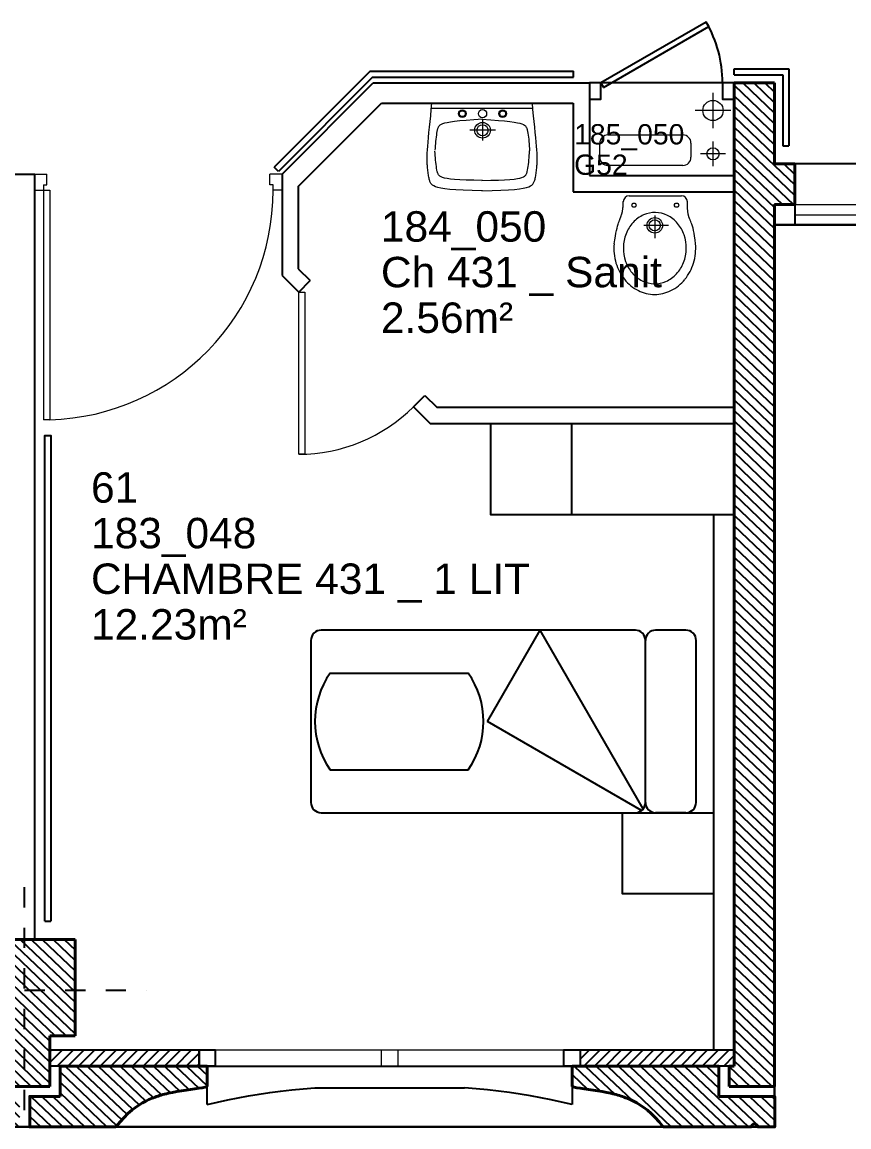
# Model space of a CAD drawing. Header units: metres. Extents: x -8 to 211, y -5 to 116.
# Drawn here: x 181.69 to 185.77, y 45.27 to 50.72 of the extents above; entities that cross this region are included whole.
import ezdxf

# ---------------------------------------------------------------- set-up
doc = ezdxf.new("R2010")
doc.units = ezdxf.units.M
doc.header["$LTSCALE"] = 0.6
doc.header["$MEASUREMENT"] = 0
doc.linetypes.add('CACHÉ', pattern=[0.25, 0.125, -0.125])
doc.linetypes.add('CONTINU', pattern=[0])
doc.layers.get('0').update_dxf_attribs({"linetype": 'CONTINUOUS'})
for name, color, linetype in [('001axes', 1, 'CONTINUOUS'), ('009 main courante', 181, 'CONTINUOUS'), ('400 Lits', 150, 'CONTINUOUS'), ('A_AGENC', 204, 'CONTINUOUS'), ('A_EQMP', 142, 'CONTINUOUS'), ('A_Etiqu_Gaine', 8, 'CONTINUOUS'), ('A_Etiqu_Gaine_ancien', 8, 'CONTINUOUS'), ('A_Etiqu_Gaine_code', 8, 'CONTINUOUS'), ('A_Etiqu_Local', 8, 'CONTINUOUS'), ('A_Etiqu_Local_ancien', 8, 'CONTINUOUS'), ('A_HACH_CLOIS', 7, 'CONTINU'), ('A_HACH_STRUC', 7, 'CONTINUOUS'), ('A_MUR_CLOIS', 8, 'CONTINU'), ('A_MURS_ALÈG', 7, 'CONTINU')]:
    doc.layers.add(name, color=color, linetype=linetype)
for name, color, linetype, lineweight in [('A_CHASS', 4, 'CONTINU', 0), ('A_MURS_STRU', 7, 'CONTINU', 40), ('A_PORTE', 8, 'CONTINU', 0), ('A_SANI', 5, 'CONTINU', 0), ('CONTOUR', 54, 'CONTINUOUS', 30)]:
    doc.layers.add(name, color=color, linetype=linetype, lineweight=lineweight)
doc.styles.add('Attribut', font='arial.ttf')

# ---------------------------------------------------------------- blocks, each defined once
blk = doc.blocks.new('A_Etiqu_Local')
at = {"style": 'Attribut', "flags": 1}
for tag, p in [('CODE_HOPITAL', (-0.4463, 1.632)), ('CODE_SITE', (-0.4463, 1.407)), ('CODE_BATIMENT', (-0.4463, 1.182)), ('CODE_SECTEUR', (-0.4463, 0.957)), ('CODE_ETAGE', (-0.4463, 0.732)), ('NOM_NORMALISE', (-0.4463, -0.843)), ('SECTEUR_ACTIVITE', (-0.4463, -1.068)), ('SOUS_SECTEUR_ACTIVITE', (-0.4463, -1.293)), ('VOLUME', (-0.4463, -1.518)), ('SERVICE', (-0.4463, -1.743)), ('CODE_UG', (-0.4463, -1.968)), ('CODE_UA', (-0.4463, -2.193)), ('CODE_POLE', (-0.4463, -2.418)), ('OCCUPANT_EXTERNE', (-0.4463, -2.643)), ('DISPONIBILITE', (-0.4463, -2.868)), ('ACCES_HANDICAPES', (-0.4463, -3.093)), ('NATURE_SOL', (-0.4463, -3.318)), ('RISQUE_LABORATOIRE', (-0.4463, -3.543)), ('AMIANTE', (-0.4463, -3.768))]:
    blk.add_attdef(tag, p, '', height=0.15, dxfattribs=at)
at = {"layer": 'A_Etiqu_Local', "style": 'Attribut'}
for tag, p in [('CODE_PIECE', (-0.4463, 0.282)), ('NOM_USAGE', (-0.4463, 0.057)), ('SURFACE', (-0.4463, -0.168))]:
    blk.add_attdef(tag, p, '', height=0.15, dxfattribs=at)
at = {"layer": 'A_Etiqu_Local_ancien', "style": 'Attribut'}
blk.add_attdef('CODE_PIECE_ANCIEN', (-0.4463, 0.507), '', height=0.15, dxfattribs=at)
blk = doc.blocks.new('A_Etiqu_Gaine')
at = {"style": 'Attribut', "flags": 1}
for tag, p in [('CODE_HOPITAL', (-0.4323, 0.8651)), ('CODE_SITE', (-0.4323, 0.7151)), ('CODE_BATIMENT', (-0.4323, 0.5651)), ('CODE_SECTEUR', (-0.4323, 0.4151)), ('CODE_ETAGE', (-0.4323, 0.2651)), ('NOM_NORMALISE', (-0.4323, -0.3349)), ('SECTEUR_ACTIVITE', (-0.4323, -0.4849)), ('SOUS_SECTEUR_ACTIVITE', (-0.4323, -0.6349)), ('SURFACE', (-0.4323, -0.7849)), ('CODE_UG', (-0.4323, -0.9349)), ('CODE_POLE', (-0.4323, -1.0849)), ('AMIANTE', (-0.4323, -1.2349))]:
    blk.add_attdef(tag, p, '', height=0.1, dxfattribs=at)
at = {"layer": 'A_Etiqu_Gaine', "style": 'Attribut'}
blk.add_attdef('NOM_USAGE', (-0.4323, -0.1849), '', height=0.1, dxfattribs=at)
at = {"layer": 'A_Etiqu_Gaine_ancien', "style": 'Attribut'}
blk.add_attdef('CODE_PIECE_ANCIEN', (-0.4323, 0.1151), '', height=0.1, dxfattribs=at)
at = {"layer": 'A_Etiqu_Gaine_code', "style": 'Attribut'}
blk.add_attdef('CODE_PIECE', (-0.4323, -0.0349), '', height=0.1, dxfattribs=at)

msp = doc.modelspace()

# ---------------------------------------------------------------- hatches: boundary and pattern name
at = {"layer": 'A_HACH_CLOIS'}
h = msp.add_hatch(dxfattribs=at)
h.set_pattern_fill('ANSI31', color=8, scale=0.3, style=0)
h.set_pattern_definition([(45, (173.640193, 45.57118), (-0.0265165, 0.0265165), [])])
h.paths.add_polyline_path([(174.3753, 45.6512), (173.6402, 45.6512), (173.6402, 45.5712), (174.3753, 45.5712)])
h.paths.add_polyline_path([(175.3602, 45.6512), (174.6251, 45.6512), (174.6251, 45.5712), (175.3602, 45.5712)])
h.paths.add_polyline_path([(178.0502, 45.6512), (177.2402, 45.6512), (177.2402, 45.5712), (178.0502, 45.5712)])
h.paths.add_polyline_path([(178.9602, 45.6512), (178.1502, 45.6512), (178.1502, 45.5712), (178.225, 45.5712), (178.9602, 45.5712)])
h.paths.add_polyline_path([(181.5754, 45.6512), (180.8402, 45.6512), (180.8402, 45.5712), (181.5754, 45.5712)])
h.paths.add_polyline_path([(182.5602, 45.6512), (181.825, 45.6512), (181.825, 45.5712), (182.5602, 45.5712)])
h.paths.add_polyline_path([(185.1999, 45.6512), (184.4402, 45.6512), (184.4402, 45.5712), (185.1999, 45.5712)])
at = {"layer": 'A_HACH_STRUC', "linetype": 'Continuous'}
h = msp.add_hatch(dxfattribs=at)
h.set_pattern_fill('ANSI31', color=8, scale=0.3, angle=-88.5553, style=0)
h.set_pattern_definition([(316.4447, (184.400187, 45.27117), (0.02583954, 0.0271766), [])])
h.paths.add_polyline_path([(185.3999, 49.8211), (185.4999, 49.8211), (185.4999, 50.0211), (185.3999, 50.0211), (185.3999, 50.4211), (185.1999, 50.4211), (185.1999, 48.8211), (185.1999, 45.6512), (185.2002, 45.6512), (185.2002, 45.5712), (185.1749, 45.5712), (185.1749, 45.4712), (185.3999, 45.4712)])
h.paths.add_polyline_path([(185.4002, 45.4212), (185.1253, 45.4212), (185.1253, 45.5712), (184.4402, 45.5712), (184.4002, 45.5712), (184.4002, 45.4683), (184.4101, 45.4665), (184.424, 45.4643), (184.4409, 45.4617), (184.4603, 45.4589), (184.4816, 45.4557), (184.5039, 45.4524), (184.5268, 45.4488), (184.5494, 45.445), (184.5712, 45.441), (184.5915, 45.4369), (184.6008, 45.4348), (184.6097, 45.4327), (184.6182, 45.4305), (184.6264, 45.4282), (184.6343, 45.4258), (184.6419, 45.4233), (184.6494, 45.4208), (184.6569, 45.418), (184.6688, 45.4135), (184.6872, 45.4056), (184.7032, 45.3981), (184.7196, 45.3893), (184.7366, 45.3791), (184.7541, 45.3671), (184.7722, 45.353), (184.7909, 45.3367), (184.8101, 45.3178), (184.8298, 45.296), (184.8502, 45.2712), (185.2852, 45.2712, -1), (185.3152, 45.2712), (185.4002, 45.2712)])
h = msp.add_hatch(dxfattribs=at)
h.set_pattern_fill('ANSI31', color=8, scale=0.3, angle=-88.5553, style=0)
h.set_pattern_definition([(316.4447, (180.80019, 45.27117), (0.02583954, 0.0271766), [])])
h.paths.add_polyline_path([(181.825, 45.7212), (181.9499, 45.7212), (181.9499, 46.1962), (181.6498, 46.1962), (181.4499, 46.1962), (181.4499, 45.7212), (181.5754, 45.7212), (181.5754, 45.4712), (181.825, 45.4712)])
h.paths.add_polyline_path([(181.6752, 45.4212), (181.5253, 45.4212), (181.5253, 45.5712), (180.8402, 45.5712), (180.8002, 45.5712), (180.8002, 45.4683), (180.8101, 45.4665), (180.824, 45.4643), (180.8409, 45.4617), (180.8603, 45.4589), (180.8816, 45.4557), (180.9039, 45.4524), (180.9268, 45.4488), (180.9494, 45.445), (180.9712, 45.441), (180.9915, 45.4369), (181.0008, 45.4348), (181.0097, 45.4327), (181.0182, 45.4305), (181.0264, 45.4282), (181.0343, 45.4258), (181.0419, 45.4233), (181.0494, 45.4208), (181.0569, 45.418), (181.0643, 45.4152), (181.0718, 45.4122), (181.0872, 45.4056), (181.1032, 45.3981), (181.1196, 45.3893), (181.1366, 45.3791), (181.1541, 45.3671), (181.1722, 45.353), (181.1909, 45.3367), (181.2101, 45.3178), (181.2298, 45.296), (181.2502, 45.2712), (181.6752, 45.2712)])
h.paths.add_polyline_path([(182.4736, 45.4488), (182.4965, 45.4524), (182.5188, 45.4557), (182.54, 45.4589), (182.5595, 45.4617), (182.5764, 45.4643), (182.5903, 45.4665), (182.6002, 45.4683), (182.6002, 45.5712), (182.5602, 45.5712), (181.8751, 45.5712), (181.8751, 45.4212), (181.7252, 45.4212), (181.7252, 45.2712), (182.1502, 45.2712), (182.1705, 45.296), (182.1903, 45.3178), (182.2095, 45.3367), (182.2282, 45.353), (182.2462, 45.3671), (182.2638, 45.3791), (182.2808, 45.3893), (182.2972, 45.3981), (182.3131, 45.4056), (182.3285, 45.4122), (182.336, 45.4152), (182.3435, 45.418), (182.3509, 45.4208), (182.3585, 45.4233), (182.3661, 45.4258), (182.374, 45.4282), (182.3821, 45.4305), (182.3906, 45.4327), (182.3995, 45.4348), (182.4089, 45.4369), (182.4292, 45.441), (182.451, 45.445)])

# ---------------------------------------------------------------- linework, layer by layer
at = {"layer": '001axes', "color": 8, "linetype": 'CACHÉ'}
for p, q in [((181.6998, 45.3537), (181.6998, 46.5386)), ((181.0998, 45.9462), (182.2999, 45.9462))]:
    msp.add_line(p, q, dxfattribs=at)
at = {"layer": '009 main courante', "color": 8, "linetype": 'Continuous'}
for p, q in [((183.4038, 50.4788), (182.9304, 50.0054)), ((183.4038, 50.4788), (184.4069, 50.4788)), ((184.4068, 50.4488), (184.4069, 50.4788)), ((185.1999, 50.4911), (185.4699, 50.4911)), ((185.1999, 50.461), (185.1999, 50.4911)), ((185.4699, 50.4911), (185.4699, 50.1111)), ((183.4162, 50.4488), (182.9516, 49.9842)), ((183.4162, 50.4488), (184.4069, 50.4488)), ((185.1999, 50.461), (185.4399, 50.461)), ((185.4399, 50.461), (185.4399, 50.1111)), ((185.4399, 50.1111), (185.4699, 50.1111)), ((182.9516, 49.9842), (182.9304, 50.0054)), ((181.7998, 46.2862), (181.8298, 46.2862))]:
    msp.add_line(p, q, dxfattribs=at)
msp.add_lwpolyline([(181.7998, 46.2862), (181.7998, 48.6812), (181.8298, 48.6812), (181.8298, 46.2862)], dxfattribs=at)
at = {"layer": '400 Lits', "color": 8, "linetype": 'Continuous'}
for p, q in [((184.7127, 47.7212), (183.1624, 47.7212)), ((183.983, 47.2712), (184.2428, 47.7212)), ((184.7516, 46.84), (184.2428, 47.7212)), ((184.9624, 47.7212), (184.8124, 47.7212)), ((183.1124, 47.6712), (183.1124, 46.8712)), ((184.7624, 46.8712), (184.7624, 47.6712)), ((184.7624, 46.8712), (184.7624, 47.6712)), ((184.7624, 46.8712), (184.7624, 47.6712)), ((185.0124, 46.8712), (185.0124, 47.6712)), ((183.2069, 47.5097), (183.8885, 47.5097)), ((184.7436, 46.8321), (183.983, 47.2712)), ((183.2069, 47.0326), (183.8885, 47.0326)), ((183.1624, 46.8212), (184.7127, 46.8212)), ((184.9624, 46.8212), (184.8124, 46.8212))]:
    msp.add_line(p, q, dxfattribs=at)
for centre, radius, start, end in [((183.1624, 47.6712), 0.05, 89.9994, 179.9995), ((184.7124, 47.6712), 0.05, 0.0017, 90.0018), ((184.8124, 47.6712), 0.05, 89.9982, 179.9983), ((184.9624, 47.6712), 0.05, 0.0017, 90.0018), ((183.5477, 47.2712), 0.416, 145.0078, 214.9925), ((183.5477, 47.2712), 0.416, 325.0079, 34.9919), ((183.1624, 46.8712), 0.05, 180.0017, 270.0018), ((184.7124, 46.8712), 0.05, 269.9995, 359.9994), ((184.8124, 46.8712), 0.05, 180.0006, 270.0005), ((184.9624, 46.8712), 0.05, 269.9995, 359.9994)]:
    msp.add_arc(centre, radius, start, end, dxfattribs=at)
at = {"layer": 'A_AGENC', "color": 8, "linetype": 'Continuous'}
msp.add_line((185.1999, 50.4211), (184.4861, 50.4211), dxfattribs=at)
msp.add_lwpolyline([(184.556, 50.3988), (185.0754, 50.6987), (185.0625, 50.7209), (184.5431, 50.4211)], close=True, dxfattribs=at)
for points in [[(184.4861, 50.4211), (184.4861, 50.3411), (184.5431, 50.3411), (184.5431, 50.4211)], [(185.1429, 50.4211), (185.1429, 50.3411), (185.1999, 50.3411), (185.1999, 50.4211)]]:
    msp.add_lwpolyline(points, dxfattribs=at)
msp.add_arc((184.5431, 50.4211), 0.5998, 360, 30, dxfattribs=at)
at = {"layer": 'A_CHASS', "color": 8, "linetype": 'Continuous'}
for p, q in [((185.4999, 49.821), (186.8999, 49.821)), ((185.4999, 49.771), (186.8999, 49.771)), ((185.4999, 49.7211), (186.9999, 49.721)), ((182.6402, 45.6512), (184.3602, 45.6512)), ((184.3602, 45.5712), (182.6402, 45.5712))]:
    msp.add_line(p, q, dxfattribs=at)
for points in [[(183.4602, 45.5712), (183.4602, 45.6512)], [(183.5402, 45.6512), (183.5402, 45.5712)]]:
    msp.add_lwpolyline(points, dxfattribs=at)
at = {"layer": 'A_EQMP', "color": 8, "linetype": 'Continuous'}
for p, q in [((184.3999, 48.2911), (184.3999, 48.7411)), ((185.0999, 45.6512), (185.0999, 48.2911))]:
    msp.add_line(p, q, dxfattribs=at)
msp.add_lwpolyline([(185.1999, 48.7411), (185.1999, 48.2911), (183.9999, 48.2911), (183.9999, 48.7411)], close=True, dxfattribs=at)
msp.add_lwpolyline([(185.0999, 46.4212), (184.6499, 46.4212), (184.6499, 46.8212), (185.0999, 46.8212)], dxfattribs=at)
at = {"layer": 'A_MUR_CLOIS', "color": 8, "linetype": 'Continuous'}
for p, q in [((182.9698, 49.9711), (183.4198, 50.4211)), ((183.4198, 50.4211), (184.4861, 50.4211)), ((184.4861, 50.4211), (184.4861, 49.964)), ((183.0498, 49.9096), (183.4612, 50.3211)), ((183.4612, 50.3211), (184.4061, 50.3211)), ((184.4061, 50.3211), (184.4061, 49.884)), ((181.75, 46.1962), (181.75, 49.9711)), ((182.9698, 49.9711), (182.9698, 49.4711)), ((184.4861, 49.964), (185.1999, 49.964)), ((183.0498, 49.9096), (183.0498, 49.5042)), ((184.4061, 49.884), (185.1999, 49.884)), ((183.0498, 49.5042), (183.1085, 49.4455)), ((182.9698, 49.4711), (183.0519, 49.3889)), ((183.0519, 49.3889), (183.1085, 49.4455)), ((183.6176, 48.8232), (183.6742, 48.8798)), ((183.6742, 48.8798), (183.7329, 48.821)), ((183.6176, 48.8232), (183.6998, 48.7411)), ((183.7329, 48.8211), (185.1999, 48.8211)), ((183.6998, 48.7411), (185.1999, 48.7411)), ((185.2002, 45.5712), (184.3602, 45.5712))]:
    msp.add_line(p, q, dxfattribs=at)
for points in [[(181.6497, 49.971), (181.75, 49.9711)], [(184.3602, 45.5712), (184.3602, 45.6512), (185.2002, 45.6512)], [(184.4402, 45.6512), (184.4402, 45.5712)], [(185.2002, 45.6512), (185.2002, 45.5712)]]:
    msp.add_lwpolyline(points, dxfattribs=at)
for points in [[(185.4999, 49.7211), (185.3999, 49.7211), (185.3999, 49.821), (185.4999, 49.821)], [(181.825, 45.5712), (181.825, 45.6512), (182.5602, 45.6512), (182.5602, 45.5712)], [(182.5602, 45.5712), (182.5602, 45.6512), (182.6402, 45.6512), (182.6402, 45.5712)]]:
    msp.add_lwpolyline(points, close=True, dxfattribs=at)
at = {"layer": 'A_MURS_ALÈG', "color": 8, "ltscale": 200}
for p, q in [((186.8999, 50.0211), (185.4999, 50.0211)), ((182.6002, 45.3812), (182.6002, 45.5712)), ((182.6002, 45.5712), (184.4002, 45.5712)), ((184.4002, 45.5712), (184.4002, 45.3812)), ((183.1308, 45.4646), (183.8696, 45.4646)), ((183.9271, 45.4595), (183.8696, 45.4646)), ((183.983, 45.4539), (183.9271, 45.4595)), ((184.0376, 45.4477), (183.983, 45.4539)), ((184.0911, 45.4408), (184.0376, 45.4477)), ((184.1437, 45.4332), (184.0911, 45.4408)), ((184.1956, 45.4247), (184.1437, 45.4332)), ((184.2469, 45.4153), (184.1956, 45.4247)), ((184.298, 45.405), (184.2469, 45.4153)), ((184.349, 45.3936), (184.298, 45.405)), ((184.4002, 45.3812), (184.349, 45.3936)), ((182.1502, 45.2712), (184.8502, 45.2712))]:
    msp.add_line(p, q, dxfattribs=at)
msp.add_lwpolyline([(182.6002, 45.3812), (182.6513, 45.3936), (182.7024, 45.405), (182.7535, 45.4153), (182.8048, 45.4247), (182.8567, 45.4332), (182.9093, 45.4408), (182.9627, 45.4477), (183.0174, 45.4539), (183.0733, 45.4595), (183.1308, 45.4646)], dxfattribs=at)
at = {"layer": 'A_MURS_STRU', "color": 8, "linetype": 'Continuous'}
for p, q in [((185.1999, 50.4211), (185.3999, 50.4211)), ((185.1999, 45.5712), (185.1999, 50.4211)), ((185.3999, 50.0211), (185.3999, 50.4211)), ((185.3999, 50.0211), (185.4999, 50.0211)), ((185.4999, 49.8211), (185.4999, 50.0211)), ((185.3999, 45.4712), (185.3999, 49.8211)), ((185.3999, 49.8211), (185.4999, 49.8211)), ((181.825, 45.4712), (181.825, 45.7212)), ((181.9499, 45.7212), (181.825, 45.7212)), ((181.8751, 45.4212), (181.8751, 45.5712)), ((182.6002, 45.5712), (181.8751, 45.5712)), ((182.6002, 45.4712), (182.6002, 45.5712)), ((184.4002, 45.5712), (185.1253, 45.5712)), ((184.4002, 45.4712), (184.4002, 45.5712)), ((185.1253, 45.4212), (185.1253, 45.5712)), ((185.1749, 45.4712), (185.1749, 45.5712)), ((185.2002, 45.5712), (185.1753, 45.5712)), ((181.5754, 45.4712), (181.825, 45.4712)), ((185.3999, 45.4712), (185.1749, 45.4712))]:
    msp.add_line(p, q, dxfattribs=at)
for points in [[(181.4499, 45.7212), (181.4499, 46.1962), (181.9499, 46.1962)], [(181.9499, 46.1962), (181.9499, 45.7212)], [(182.1502, 45.2712), (182.1705, 45.296), (182.1903, 45.3178), (182.2095, 45.3367), (182.2282, 45.353), (182.2462, 45.3671), (182.2638, 45.3791), (182.2808, 45.3893), (182.2972, 45.3981), (182.3131, 45.4056), (182.3285, 45.4122), (182.3285, 45.4122), (182.336, 45.4152), (182.3435, 45.418), (182.3509, 45.4208), (182.3585, 45.4233), (182.3661, 45.4258), (182.374, 45.4282), (182.3821, 45.4305), (182.3906, 45.4327), (182.3995, 45.4348), (182.4089, 45.4369), (182.4089, 45.4369), (182.4292, 45.441), (182.451, 45.445), (182.4736, 45.4488), (182.4965, 45.4524), (182.5188, 45.4557), (182.54, 45.4589), (182.5595, 45.4617), (182.5764, 45.4643), (182.5903, 45.4665), (182.6003, 45.4684)], [(184.8502, 45.2712), (184.8298, 45.296), (184.8101, 45.3178), (184.7909, 45.3367), (184.7722, 45.353), (184.7541, 45.3671), (184.7366, 45.3791), (184.7196, 45.3893), (184.7032, 45.3981), (184.6872, 45.4056), (184.6718, 45.4122), (184.6718, 45.4122), (184.6643, 45.4152), (184.6569, 45.418), (184.6494, 45.4208), (184.6419, 45.4233), (184.6343, 45.4258), (184.6264, 45.4282), (184.6182, 45.4305), (184.6097, 45.4327), (184.6008, 45.4348), (184.5915, 45.4369), (184.5915, 45.4369), (184.5712, 45.441), (184.5494, 45.445), (184.5268, 45.4488), (184.5039, 45.4524), (184.4816, 45.4557), (184.4603, 45.4589), (184.4409, 45.4617), (184.424, 45.4643), (184.4101, 45.4665), (184.4001, 45.4684)], [(181.8751, 45.4212), (181.7252, 45.4212), (181.7252, 45.2712), (182.1502, 45.2712)], [(185.1253, 45.4212), (185.4002, 45.4212), (185.4002, 45.2712), (185.3152, 45.2712)], [(185.2852, 45.2712), (184.8502, 45.2712)]]:
    msp.add_lwpolyline(points, dxfattribs=at)
msp.add_arc((185.3002, 45.2712), 0.015, 360, 180, dxfattribs=at)
at = {"layer": 'A_PORTE', "color": 8, "linetype": 'Continuous'}
for p, q in [((181.75, 49.9711), (181.75, 49.8911)), ((181.75, 49.9711), (181.8099, 49.9711)), ((181.8099, 49.9188), (181.8099, 49.9711)), ((182.9099, 49.9188), (182.9099, 49.9711)), ((182.9698, 49.9711), (182.9099, 49.9711)), ((182.9698, 49.9711), (182.9698, 49.8911)), ((181.75, 49.8911), (181.8239, 49.8911)), ((181.7939, 49.9188), (181.7939, 48.7594)), ((181.7939, 49.9188), (181.8099, 49.9188)), ((181.8239, 49.8911), (181.8239, 48.7594)), ((182.9259, 49.9188), (182.9099, 49.9188)), ((182.9259, 49.8911), (182.9259, 49.9188)), ((182.9698, 49.8911), (182.9259, 49.8911)), ((183.0519, 48.5889), (183.0519, 49.3889)), ((183.0519, 49.3889), (183.0819, 49.3889)), ((183.0819, 49.3889), (183.0819, 48.5889)), ((181.8239, 48.7594), (181.7939, 48.7594)), ((183.0819, 48.5889), (183.0519, 48.5889))]:
    msp.add_line(p, q, dxfattribs=at)
for centre, radius, start, end in [((181.7939, 49.8911), 1.132, 271.5186, 360), ((183.0519, 49.3889), 0.8, 270, 315)]:
    msp.add_arc(centre, radius, start, end, dxfattribs=at)
at = {"layer": 'A_SANI', "color": 8, "linetype": 'Continuous'}
for p, q in [((185.0957, 50.3727), (185.0957, 50.197)), ((183.7061, 50.2896), (183.7092, 50.3211)), ((183.7092, 50.3211), (184.2045, 50.3211)), ((184.2076, 50.2896), (184.2045, 50.3211)), ((183.7001, 50.2303), (183.7031, 50.2593)), ((183.7031, 50.2593), (183.7061, 50.2896)), ((183.7092, 50.2961), (184.2045, 50.2961)), ((184.2106, 50.2593), (184.2076, 50.2896)), ((184.2135, 50.2303), (184.2106, 50.2593)), ((185.1836, 50.2848), (185.0079, 50.2848)), ((183.6947, 50.1765), (183.6973, 50.2026)), ((183.6973, 50.2026), (183.7001, 50.2303)), ((183.7373, 50.1951), (183.7364, 50.1921)), ((183.7382, 50.1978), (183.7373, 50.1951)), ((183.7392, 50.2002), (183.7382, 50.1978)), ((183.7403, 50.2025), (183.7392, 50.2002)), ((183.7416, 50.2046), (183.7403, 50.2025)), ((183.743, 50.2066), (183.7416, 50.2046)), ((183.7447, 50.2085), (183.743, 50.2066)), ((183.7466, 50.2102), (183.7447, 50.2085)), ((183.7488, 50.2119), (183.7466, 50.2102)), ((183.7542, 50.2153), (183.7488, 50.2119)), ((183.7615, 50.2185), (183.7542, 50.2153)), ((183.7712, 50.2216), (183.7615, 50.2185)), ((183.784, 50.2246), (183.7712, 50.2216)), ((183.8004, 50.2276), (183.784, 50.2246)), ((183.8211, 50.2305), (183.8004, 50.2276)), ((183.8467, 50.2334), (183.8211, 50.2305)), ((183.8779, 50.2363), (183.8467, 50.2334)), ((183.9151, 50.2392), (183.8779, 50.2363)), ((183.959, 50.2422), (183.9151, 50.2392)), ((183.9557, 50.2422), (183.9996, 50.2392)), ((183.9588, 50.2386), (183.9588, 50.1364)), ((183.9996, 50.2392), (184.0369, 50.2363)), ((184.0369, 50.2363), (184.068, 50.2334)), ((184.068, 50.2334), (184.0936, 50.2305)), ((184.0936, 50.2305), (184.1143, 50.2276)), ((184.1143, 50.2276), (184.1308, 50.2246)), ((184.1308, 50.2246), (184.1435, 50.2216)), ((184.1435, 50.2216), (184.1532, 50.2185)), ((184.1532, 50.2185), (184.1605, 50.2153)), ((184.1605, 50.2153), (184.1659, 50.2119)), ((184.1659, 50.2119), (184.1681, 50.2102)), ((184.1681, 50.2102), (184.17, 50.2085)), ((184.17, 50.2085), (184.1717, 50.2066)), ((184.1717, 50.2066), (184.1732, 50.2046)), ((184.1732, 50.2046), (184.1744, 50.2025)), ((184.1744, 50.2025), (184.1756, 50.2002)), ((184.1756, 50.2002), (184.1766, 50.1978)), ((184.1766, 50.1978), (184.1775, 50.1951)), ((184.1775, 50.1951), (184.1783, 50.1921)), ((184.2163, 50.2026), (184.2135, 50.2303)), ((184.2189, 50.1765), (184.2163, 50.2026)), ((183.6903, 50.1294), (183.6924, 50.1521)), ((183.6924, 50.1521), (183.6947, 50.1765)), ((183.7283, 50.1435), (183.7271, 50.1327)), ((183.7296, 50.154), (183.7283, 50.1435)), ((183.731, 50.164), (183.7296, 50.154)), ((183.7325, 50.1732), (183.731, 50.164)), ((183.734, 50.1816), (183.7325, 50.1732)), ((183.7356, 50.1889), (183.734, 50.1816)), ((183.7364, 50.1921), (183.7356, 50.1889)), ((184.022, 50.1875), (183.8956, 50.1875)), ((184.1783, 50.1921), (184.1791, 50.1889)), ((184.1791, 50.1889), (184.1807, 50.1816)), ((184.1807, 50.1816), (184.1823, 50.1732)), ((184.1823, 50.1732), (184.1838, 50.1639)), ((184.1838, 50.1639), (184.1852, 50.1539)), ((184.1852, 50.1539), (184.1865, 50.1433)), ((184.1865, 50.1433), (184.1876, 50.1322)), ((184.2213, 50.1521), (184.2189, 50.1765)), ((184.2234, 50.1294), (184.2213, 50.1521)), ((184.5771, 50.164), (184.9471, 50.164)), ((183.6859, 50.0738), (183.687, 50.0902)), ((183.687, 50.0902), (183.6885, 50.1088)), ((183.6885, 50.1088), (183.6903, 50.1294)), ((183.7247, 50.0994), (183.7243, 50.0886)), ((183.7247, 50.0735), (183.7243, 50.0843)), ((183.7253, 50.1104), (183.7247, 50.0994)), ((183.7261, 50.1216), (183.7253, 50.1104)), ((183.7271, 50.1327), (183.7261, 50.1216)), ((184.1876, 50.1322), (184.1886, 50.1208)), ((184.1886, 50.1208), (184.1895, 50.1093)), ((184.1895, 50.1093), (184.1901, 50.0978)), ((184.1901, 50.0978), (184.1905, 50.0864)), ((184.1901, 50.0751), (184.1905, 50.0865)), ((184.2252, 50.1088), (184.2234, 50.1294)), ((184.2267, 50.0902), (184.2252, 50.1088)), ((184.2277, 50.0738), (184.2267, 50.0902)), ((184.5371, 50.054), (184.5371, 50.124)), ((184.9871, 50.124), (184.9871, 50.054)), ((185.0957, 50.1325), (185.0957, 50.0096)), ((183.6851, 50.0533), (183.6853, 50.0597)), ((183.6851, 50.0473), (183.6851, 50.0533)), ((183.6851, 50.0415), (183.6851, 50.0473)), ((183.6852, 50.0358), (183.6851, 50.0415)), ((183.6854, 50.0302), (183.6852, 50.0358)), ((183.6853, 50.0597), (183.6856, 50.0665)), ((183.6857, 50.0246), (183.6854, 50.0302)), ((183.6856, 50.0665), (183.6859, 50.0738)), ((183.7253, 50.0625), (183.7247, 50.0735)), ((183.7261, 50.0513), (183.7253, 50.0625)), ((183.7271, 50.0402), (183.7261, 50.0513)), ((183.7283, 50.0293), (183.7271, 50.0402)), ((183.7296, 50.0188), (183.7283, 50.0293)), ((184.1852, 50.019), (184.1865, 50.0296)), ((184.1865, 50.0296), (184.1876, 50.0407)), ((184.1876, 50.0407), (184.1886, 50.0521)), ((184.1886, 50.0521), (184.1895, 50.0636)), ((184.1895, 50.0636), (184.1901, 50.0751)), ((184.2281, 50.0665), (184.2277, 50.0738)), ((184.228, 50.0246), (184.2283, 50.0302)), ((184.2284, 50.0597), (184.2281, 50.0665)), ((184.2283, 50.0302), (184.2285, 50.0358)), ((184.2285, 50.0533), (184.2284, 50.0597)), ((184.2286, 50.0473), (184.2285, 50.0533)), ((184.2285, 50.0358), (184.2286, 50.0415)), ((184.2286, 50.0415), (184.2286, 50.0473)), ((185.1572, 50.0711), (185.0343, 50.0711)), ((183.6861, 50.0189), (183.6857, 50.0246)), ((183.6866, 50.013), (183.6861, 50.0189)), ((183.6871, 50.0068), (183.6866, 50.013)), ((183.6877, 50.0004), (183.6871, 50.0068)), ((183.6884, 49.9939), (183.6877, 50.0004)), ((183.6892, 49.9874), (183.6884, 49.9939)), ((183.69, 49.9808), (183.6892, 49.9874)), ((183.6908, 49.9743), (183.69, 49.9808)), ((183.6918, 49.9681), (183.6908, 49.9743)), ((183.731, 50.0089), (183.7296, 50.0188)), ((183.7325, 49.9997), (183.731, 50.0089)), ((183.734, 49.9913), (183.7325, 49.9997)), ((183.7356, 49.984), (183.734, 49.9913)), ((183.7364, 49.9808), (183.7356, 49.984)), ((183.7373, 49.9778), (183.7364, 49.9808)), ((183.7382, 49.9751), (183.7373, 49.9778)), ((183.7392, 49.9727), (183.7382, 49.9751)), ((184.1756, 49.9727), (184.1766, 49.9751)), ((184.1766, 49.9751), (184.1775, 49.9778)), ((184.1775, 49.9778), (184.1783, 49.9808)), ((184.1783, 49.9808), (184.1791, 49.984)), ((184.1791, 49.984), (184.1807, 49.9913)), ((184.1807, 49.9913), (184.1823, 49.9997)), ((184.1823, 49.9997), (184.1838, 50.009)), ((184.1838, 50.009), (184.1852, 50.019)), ((184.2219, 49.9681), (184.2228, 49.9743)), ((184.2228, 49.9743), (184.2237, 49.9808)), ((184.2237, 49.9808), (184.2245, 49.9874)), ((184.2245, 49.9874), (184.2253, 49.9939)), ((184.2253, 49.9939), (184.226, 50.0004)), ((184.226, 50.0004), (184.2266, 50.0068)), ((184.2266, 50.0068), (184.2271, 50.013)), ((184.2271, 50.013), (184.2276, 50.0189)), ((184.2276, 50.0189), (184.228, 50.0246)), ((184.9471, 50.014), (184.5771, 50.014)), ((183.6927, 49.962), (183.6918, 49.9681)), ((183.6937, 49.9563), (183.6927, 49.962)), ((183.6948, 49.951), (183.6937, 49.9563)), ((183.6958, 49.9461), (183.6948, 49.951)), ((183.6969, 49.9417), (183.6958, 49.9461)), ((183.6982, 49.9377), (183.6969, 49.9417)), ((183.6995, 49.934), (183.6982, 49.9377)), ((183.701, 49.9306), (183.6995, 49.934)), ((183.7027, 49.9275), (183.701, 49.9306)), ((183.7046, 49.9247), (183.7027, 49.9275)), ((183.7067, 49.922), (183.7046, 49.9247)), ((183.7091, 49.9195), (183.7067, 49.922)), ((183.7403, 49.9704), (183.7392, 49.9727)), ((183.7416, 49.9683), (183.7403, 49.9704)), ((183.743, 49.9663), (183.7416, 49.9683)), ((183.7447, 49.9644), (183.743, 49.9663)), ((183.7466, 49.9627), (183.7447, 49.9644)), ((183.7488, 49.961), (183.7466, 49.9627)), ((183.7542, 49.9576), (183.7488, 49.961)), ((183.7615, 49.9545), (183.7542, 49.9576)), ((183.7712, 49.9516), (183.7615, 49.9545)), ((183.784, 49.9489), (183.7712, 49.9516)), ((183.8004, 49.9465), (183.784, 49.9489)), ((183.8211, 49.9444), (183.8004, 49.9465)), ((183.8467, 49.9427), (183.8211, 49.9444)), ((183.8779, 49.9414), (183.8467, 49.9427)), ((183.9151, 49.9406), (183.8779, 49.9414)), ((183.959, 49.9402), (183.9151, 49.9406)), ((183.9557, 49.9402), (183.9996, 49.9406)), ((183.9996, 49.9406), (184.0369, 49.9414)), ((184.0369, 49.9414), (184.068, 49.9427)), ((184.068, 49.9427), (184.0936, 49.9444)), ((184.0936, 49.9444), (184.1143, 49.9465)), ((184.1143, 49.9465), (184.1308, 49.9489)), ((184.1308, 49.9489), (184.1435, 49.9516)), ((184.1435, 49.9516), (184.1532, 49.9545)), ((184.1532, 49.9545), (184.1605, 49.9576)), ((184.1605, 49.9576), (184.1659, 49.961)), ((184.1659, 49.961), (184.1681, 49.9627)), ((184.1681, 49.9627), (184.17, 49.9644)), ((184.17, 49.9644), (184.1717, 49.9663)), ((184.1717, 49.9663), (184.1732, 49.9683)), ((184.1732, 49.9683), (184.1744, 49.9704)), ((184.1744, 49.9704), (184.1756, 49.9727)), ((184.2045, 49.9195), (184.207, 49.922)), ((184.207, 49.922), (184.2091, 49.9247)), ((184.2091, 49.9247), (184.211, 49.9275)), ((184.211, 49.9275), (184.2127, 49.9306)), ((184.2127, 49.9306), (184.2142, 49.934)), ((184.2142, 49.934), (184.2155, 49.9377)), ((184.2155, 49.9377), (184.2167, 49.9417)), ((184.2167, 49.9417), (184.2179, 49.9461)), ((184.2179, 49.9461), (184.2189, 49.951)), ((184.2189, 49.951), (184.22, 49.9563)), ((184.22, 49.9563), (184.221, 49.962)), ((184.221, 49.962), (184.2219, 49.9681)), ((183.7119, 49.9172), (183.7091, 49.9195)), ((183.7185, 49.9126), (183.7119, 49.9172)), ((183.7272, 49.9084), (183.7185, 49.9126)), ((183.7387, 49.9046), (183.7272, 49.9084)), ((183.7538, 49.9011), (183.7387, 49.9046)), ((183.7731, 49.898), (183.7538, 49.9011)), ((183.7974, 49.8954), (183.7731, 49.898)), ((183.8274, 49.8931), (183.7974, 49.8954)), ((183.8638, 49.8914), (183.8274, 49.8931)), ((183.9074, 49.8901), (183.8638, 49.8914)), ((183.9588, 49.8893), (183.9074, 49.8901)), ((183.9549, 49.8893), (184.0063, 49.8901)), ((184.0063, 49.8901), (184.0499, 49.8914)), ((184.0499, 49.8914), (184.0863, 49.8931)), ((184.0863, 49.8931), (184.1163, 49.8954)), ((184.1163, 49.8954), (184.1406, 49.898)), ((184.1406, 49.898), (184.1599, 49.9011)), ((184.1599, 49.9011), (184.1749, 49.9046)), ((184.1749, 49.9046), (184.1865, 49.9084)), ((184.1865, 49.9084), (184.1952, 49.9126)), ((184.1952, 49.9126), (184.2018, 49.9172)), ((184.2018, 49.9172), (184.2045, 49.9195)), ((184.652, 49.8095), (184.6522, 49.8138)), ((184.6522, 49.8138), (184.6523, 49.8182)), ((184.6523, 49.8182), (184.6524, 49.8227)), ((184.6524, 49.832), (184.6525, 49.8352)), ((184.6524, 49.8273), (184.6524, 49.832)), ((184.6524, 49.8227), (184.6524, 49.8273)), ((184.6825, 49.864), (184.9397, 49.864)), ((184.9698, 49.832), (184.9697, 49.8352)), ((184.9698, 49.8273), (184.9698, 49.832)), ((184.9698, 49.8227), (184.9698, 49.8273)), ((184.9699, 49.8182), (184.9698, 49.8227)), ((184.9699, 49.8138), (184.9699, 49.8182)), ((184.97, 49.8095), (184.9699, 49.8138)), ((184.6389, 49.7552), (184.6397, 49.7573)), ((184.6397, 49.7573), (184.6404, 49.7594)), ((184.6404, 49.7594), (184.6412, 49.7614)), ((184.6412, 49.7614), (184.6419, 49.7635)), ((184.6419, 49.7635), (184.6427, 49.7655)), ((184.6427, 49.7655), (184.6434, 49.7677)), ((184.6434, 49.7677), (184.6441, 49.7699)), ((184.6441, 49.7699), (184.6448, 49.7721)), ((184.6448, 49.7721), (184.6455, 49.7743)), ((184.6455, 49.7743), (184.6462, 49.7766)), ((184.6462, 49.7766), (184.6469, 49.7789)), ((184.6469, 49.7789), (184.6475, 49.7811)), ((184.6475, 49.7811), (184.6481, 49.7834)), ((184.6481, 49.7834), (184.6487, 49.7857)), ((184.6487, 49.7857), (184.6492, 49.788)), ((184.6492, 49.788), (184.6501, 49.7924)), ((184.6501, 49.7924), (184.6508, 49.7967)), ((184.6508, 49.7967), (184.6513, 49.801)), ((184.6513, 49.801), (184.6517, 49.8053)), ((184.6517, 49.8053), (184.652, 49.8095)), ((184.8087, 49.7671), (184.8087, 49.6548)), ((184.9702, 49.8053), (184.97, 49.8095)), ((184.9704, 49.801), (184.9702, 49.8053)), ((184.9707, 49.7967), (184.9704, 49.801)), ((184.971, 49.7924), (184.9707, 49.7967)), ((184.9714, 49.788), (184.971, 49.7924)), ((184.9717, 49.7857), (184.9714, 49.788)), ((184.972, 49.7834), (184.9717, 49.7857)), ((184.9723, 49.7811), (184.972, 49.7834)), ((184.9726, 49.7789), (184.9723, 49.7811)), ((184.973, 49.7766), (184.9726, 49.7789)), ((184.9734, 49.7743), (184.973, 49.7766)), ((184.9738, 49.7721), (184.9734, 49.7743)), ((184.9743, 49.7699), (184.9738, 49.7721)), ((184.9748, 49.7677), (184.9743, 49.7699)), ((184.9753, 49.7655), (184.9748, 49.7677)), ((184.9759, 49.7635), (184.9753, 49.7655)), ((184.9765, 49.7614), (184.9759, 49.7635)), ((184.9771, 49.7594), (184.9765, 49.7614)), ((184.9778, 49.7573), (184.9771, 49.7594)), ((184.9786, 49.7552), (184.9778, 49.7573)), ((184.62, 49.693), (184.6227, 49.7046)), ((184.6227, 49.7046), (184.6254, 49.7147)), ((184.6254, 49.7147), (184.6279, 49.7235)), ((184.6279, 49.7235), (184.6303, 49.7311)), ((184.6303, 49.7311), (184.6325, 49.7377)), ((184.6325, 49.7377), (184.6345, 49.7435)), ((184.6345, 49.7435), (184.6355, 49.7461)), ((184.6355, 49.7461), (184.6364, 49.7485)), ((184.6364, 49.7485), (184.6373, 49.7509)), ((184.6373, 49.7509), (184.6381, 49.7531)), ((184.6381, 49.7531), (184.6389, 49.7552)), ((184.877, 49.7182), (184.755, 49.7182)), ((184.9794, 49.7531), (184.9786, 49.7552)), ((184.9803, 49.7509), (184.9794, 49.7531)), ((184.9813, 49.7485), (184.9803, 49.7509)), ((184.9823, 49.7461), (184.9813, 49.7485)), ((184.9834, 49.7435), (184.9823, 49.7461)), ((184.9858, 49.7377), (184.9834, 49.7435)), ((184.9885, 49.7311), (184.9858, 49.7377)), ((184.9913, 49.7235), (184.9885, 49.7311)), ((184.9942, 49.7147), (184.9913, 49.7235)), ((184.9971, 49.7046), (184.9942, 49.7147)), ((185, 49.693), (184.9971, 49.7046)), ((184.6114, 49.6473), (184.6143, 49.6645)), ((184.6143, 49.6645), (184.6172, 49.6796)), ((184.6172, 49.6796), (184.62, 49.693)), ((185.0027, 49.6796), (185, 49.693)), ((185.0051, 49.6645), (185.0027, 49.6796)), ((185.0072, 49.6473), (185.0051, 49.6645)), ((184.6085, 49.6279), (184.6114, 49.6473)), ((185.0089, 49.6279), (185.0072, 49.6473))]:
    msp.add_line(p, q, dxfattribs=at)
for centre, radius in [((185.0957, 50.2848), 0.05), ((183.8593, 50.269), 0.0189), ((183.8593, 50.269), 0.0144), ((183.9588, 50.269), 0.0204), ((184.0583, 50.269), 0.0189), ((184.0583, 50.269), 0.0144), ((183.9588, 50.1875), 0.0387), ((183.9588, 50.1875), 0.0274), ((185.0957, 50.0711), 0.03), ((184.7061, 49.8179), 0.0105), ((184.9161, 49.8179), 0.0105), ((184.8087, 49.7182), 0.0383), ((184.8087, 49.7182), 0.0276)]:
    msp.add_circle(centre, radius, dxfattribs=at)
for centre, radius, start, end in [((184.5771, 50.124), 0.04, 89.9992, 179.9993), ((184.9471, 50.124), 0.04, 360, 90), ((184.5771, 50.054), 0.04, 179.9992, 269.9993), ((184.9471, 50.054), 0.04, 269.9992, 359.9993), ((184.6825, 49.834), 0.03, 90, 177.8165), ((184.9397, 49.834), 0.03, 2.1835, 90), ((184.8177, 49.6254), 0.1581, 113.9381, 137.3603), ((184.8095, 49.6441), 0.1377, 63.691, 113.9613), ((184.8004, 49.6258), 0.1581, 40.2679, 63.6901), ((184.831, 49.6132), 0.1761, 137.3606, 158.7182), ((184.7867, 49.6141), 0.1761, 18.9107, 40.2683), ((184.852, 49.605), 0.1986, 158.7182, 198.9309), ((184.7654, 49.6068), 0.1986, 338.7182, 18.897), ((184.8664, 49.6047), 0.2596, 175.0197, 196.2208), ((184.7506, 49.607), 0.26, 343.3007, 4.4634), ((184.8307, 49.5977), 0.1761, 198.9107, 220.2683), ((184.8399, 49.597), 0.232, 196.2199, 218.6619), ((184.8169, 49.5861), 0.1581, 220.2681, 243.6903), ((184.7864, 49.5986), 0.1761, 317.3606, 338.7182), ((184.7747, 49.5998), 0.2348, 321.0213, 343.3003), ((184.8203, 49.5813), 0.2069, 218.6628, 243.3774), ((184.8079, 49.5678), 0.1377, 243.6903, 293.9273), ((184.7996, 49.5864), 0.1581, 293.9386, 317.3608), ((184.7942, 49.584), 0.2098, 296.519, 321.0216), ((184.8076, 49.5561), 0.1787, 243.377, 270), ((184.8076, 49.557), 0.1796, 270.0004, 296.5189)]:
    msp.add_arc(centre, radius, start, end, dxfattribs=at)
at = {"layer": 'CONTOUR', "color": 8}
for points in [[(198.1162, 48.7964), (187.2499, 48.7964), (187.2499, 49.7211), (185.3999, 49.7211), (185.3999, 45.2712), (167.2002, 45.2712), (167.2002, 46.1716)], [(185.3999, 45.2715), (167.2002, 45.2715)]]:
    msp.add_lwpolyline(points, dxfattribs=at)

# ---------------------------------------------------------------- block references
at = {"layer": 'A_Etiqu_Gaine', "color": 8}
msp.add_blockref('A_Etiqu_Gaine', (184.843, 50.1525), dxfattribs=at).add_auto_attribs({'CODE_PIECE': '185_050', 'NOM_USAGE': 'G52'})
at = {"layer": 'A_Etiqu_Local', "color": 8}
ref = msp.add_blockref('A_Etiqu_Local', (183.9039, 49.3559), dxfattribs=at)
ref.add_attrib('CODE_PIECE', '184_050', (183.4576, 49.6379), dxfattribs={"height": 0.15, "style": 'Attribut'})
ref.add_attrib('NOM_USAGE', 'Ch 431 _ Sanit', (183.4576, 49.4129), dxfattribs={"height": 0.15, "style": 'Attribut'})
ref.add_attrib('SURFACE', '2.56m²', (183.4576, 49.1879), dxfattribs={"height": 0.15, "style": 'Attribut'})
ref = msp.add_blockref('A_Etiqu_Local', (182.4737, 47.8433), dxfattribs=at)
ref.add_attrib('CODE_PIECE', '183_048', (182.0274, 48.1253), dxfattribs={"height": 0.15, "style": 'Attribut'})
ref.add_attrib('CODE_PIECE_ANCIEN', '61', (182.0274, 48.3503), dxfattribs={"layer": 'A_Etiqu_Local_ancien', "height": 0.15, "style": 'Attribut'})
ref.add_attrib('NOM_USAGE', 'CHAMBRE 431 _ 1 LIT', (182.0274, 47.9003), dxfattribs={"height": 0.15, "style": 'Attribut'})
ref.add_attrib('SURFACE', '12.23m²', (182.0274, 47.6753), dxfattribs={"height": 0.15, "style": 'Attribut'})

doc.saveas('drawing.dxf')
